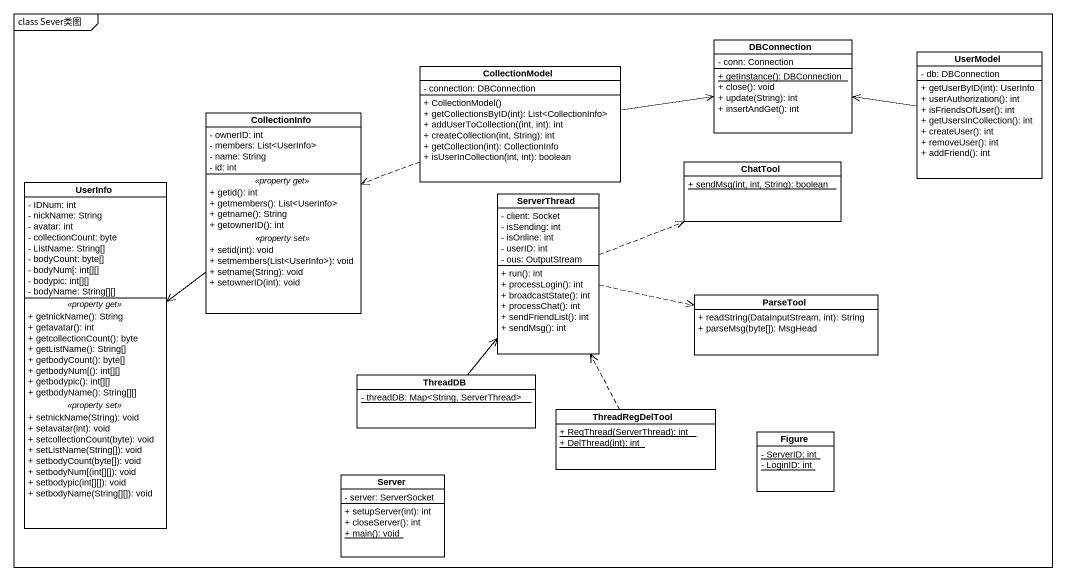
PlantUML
@startuml
mainframe class Sever类图
hide circle
hide empty members
skinparam classAttributeIconSize 0
class DBConnection {
  - conn: Connection
  {static} + getInstance(): DBConnection
  + close(): void
  + update(String): int
  + insertAndGet(): int
}
class CollectionModel {
  - connection: DBConnection
  + CollectionModel()
  + getCollectionsByID(int): List<CollectionInfo>
  + addUserToCollection((int, int): int
  + createCollection(int, String): int
  + getCollection(int): CollectionInfo
  + isUserInCollection(int, int): boolean
}
class UserModel {
  - db: DBConnection
  + getUserByID(int): UserInfo
  + userAuthorization(): int
  + isFriendsOfUser(): int
  + getUsersInCollection(): int
  + createUser(): int
  + removeUser(): int
  + addFriend(): int
}
class CollectionInfo {
  - ownerID: int
  - members: List<UserInfo>
  - name: String
  - id: int
  .. <<property get>> ..
  + getid(): int
  + getmembers(): List<UserInfo>
  + getname(): String
  + getownerID(): int
  .. <<property set>> ..
  + setid(int): void
  + setmembers(List<UserInfo>): void
  + setname(String): void
  + setownerID(int): void
}
class ChatTool {
  {static} + sendMsg(int, int, String): boolean
}
class UserInfo {
  - IDNum: int
  - nickName: String
  - avatar: int
  - collectionCount: byte
  - ListName: String[]
  - bodyCount: byte[]
  - bodyNum[: int[][]
  - bodypic: int[][]
  - bodyName: String[][]
  .. <<property get>> ..
  + getnickName(): String
  + getavatar(): int
  + getcollectionCount(): byte
  + getListName(): String[]
  + getbodyCount(): byte[]
  + getbodyNum[(): int[][]
  + getbodypic(): int[][]
  + getbodyName(): String[][]
  .. <<property set>> ..
  + setnickName(String): void
  + setavatar(int): void
  + setcollectionCount(byte): void
  + setListName(String[]): void
  + setbodyCount(byte[]): void
  + setbodyNum[(int[][]): void
  + setbodypic(int[][]): void
  + setbodyName(String[][]): void
}
class ServerThread {
  - client: Socket
  - isSending: int
  - isOnline: int
  - userID: int
  - ous: OutputStream
  + run(): int
  + processLogin(): int
  + broadcastState(): int
  + processChat(): int
  + sendFriendList(): int
  + sendMsg(): int
}
class ParseTool {
  + readString(DataInputStream, int): String
  + parseMsg(byte[]): MsgHead
}
class ThreadDB {
  {static} - threadDB: Map<String, ServerThread>
}
class ThreadRegDelTool {
  {static} + RegThread(ServerThread): int
  {static} + DelThread(int): int
}
class Figure {
  {static} - ServerID: int
  {static} - LoginID: int
}
class Server {
  - server: ServerSocket
  + setupServer(int): int
  + closeServer(): int
  {static} + main(): void
}
CollectionModel -right-> DBConnection
CollectionModel .left.> CollectionInfo
UserModel -left-> DBConnection
CollectionInfo --> UserInfo
ServerThread .right.> ChatTool
ServerThread .right.> ParseTool
ThreadDB -up-> ServerThread
ThreadRegDelTool .up.> ServerThread
@enduml
